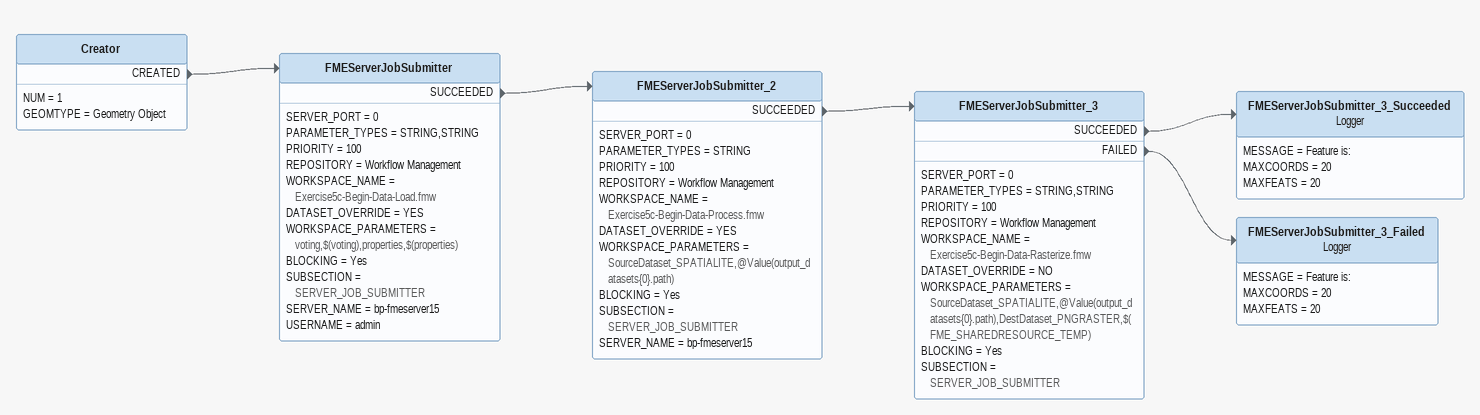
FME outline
Creator
    NUM = 1
    GEOMTYPE = Geometry Object
    CREATED -> FMEServerJobSubmitter
FMEServerJobSubmitter
    SERVER_PORT = 0
    PARAMETER_TYPES = STRING,STRING
    PRIORITY = 100
    REPOSITORY = Workflow Management
    WORKSPACE_NAME = Exercise5c-Begin-Data-Load.fmw
    DATASET_OVERRIDE = YES
    WORKSPACE_PARAMETERS = voting,$(voting),properties,$(properties)
    BLOCKING = Yes
    SUBSECTION = SERVER_JOB_SUBMITTER
    SERVER_NAME = bp-fmeserver15
    USERNAME = admin
    SUCCEEDED -> FMEServerJobSubmitter_2
FMEServerJobSubmitter_2
    SERVER_PORT = 0
    PARAMETER_TYPES = STRING
    PRIORITY = 100
    REPOSITORY = Workflow Management
    WORKSPACE_NAME = Exercise5c-Begin-Data-Process.fmw
    DATASET_OVERRIDE = YES
    WORKSPACE_PARAMETERS = SourceDataset_SPATIALITE,@Value(output_datasets{0}.path)
    BLOCKING = Yes
    SUBSECTION = SERVER_JOB_SUBMITTER
    SERVER_NAME = bp-fmeserver15
    SUCCEEDED -> FMEServerJobSubmitter_3
FMEServerJobSubmitter_3
    SERVER_PORT = 0
    PARAMETER_TYPES = STRING,STRING
    PRIORITY = 100
    REPOSITORY = Workflow Management
    WORKSPACE_NAME = Exercise5c-Begin-Data-Rasterize.fmw
    DATASET_OVERRIDE = NO
    WORKSPACE_PARAMETERS = SourceDataset_SPATIALITE,@Value(output_datasets{0}.path),DestDataset_PNGRASTER,$(FME_SHAREDRESOURCE_TEMP)
    BLOCKING = Yes
    SUBSECTION = SERVER_JOB_SUBMITTER
    SUCCEEDED -> FMEServerJobSubmitter_3_Succeeded
    FAILED -> FMEServerJobSubmitter_3_Failed
FMEServerJobSubmitter_3_Succeeded: Logger
    MESSAGE = Feature is:
    MAXCOORDS = 20
    MAXFEATS = 20
FMEServerJobSubmitter_3_Failed: Logger
    MESSAGE = Feature is:
    MAXCOORDS = 20
    MAXFEATS = 20
